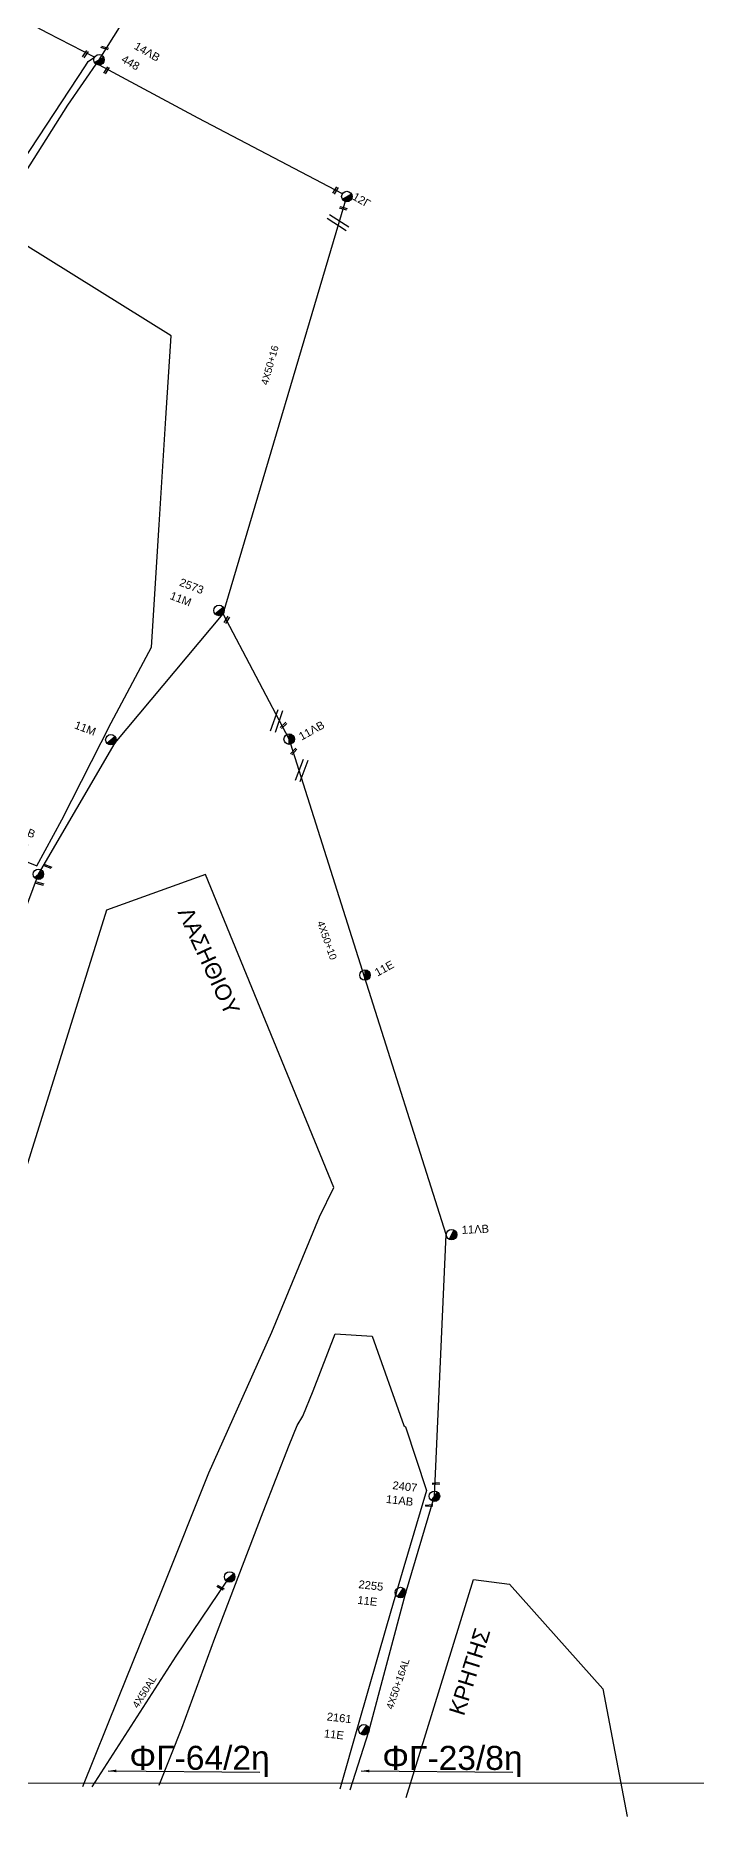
# Model space of a CAD drawing. Header units: millimetres. Extents: x 2087 to 5289, y 222 to 1137.
# Drawn here: x 2250.6 to 2333.1, y 234.2 to 456.7 of the extents above; entities that cross this region are included whole.
import ezdxf

# ---------------------------------------------------------------- set-up
doc = ezdxf.new("R2010")
doc.units = ezdxf.units.MM
doc.linetypes.add('DASHED', pattern=[19.05, 12.7, -6.35])
for name, color, linetype in [('Άγνωστα', 7, 'Continuous'), ('Γυμνά εναέρια ΧΤ και ΦΟΠ (3Φ)   4x50+16AL', 7, 'Continuous'), ('Επιγραφές - Σχήματα', 7, 'Continuous'), ('Καλώδια ΧΤ   4x50AL', 7, 'DASHED'), ('Μηχανική τομή', 7, 'Continuous'), ('Στύλος ΦΜ', 7, 'Continuous'), ('Στύλος ΦΜ @ 1', 7, 'Continuous'), ('Συνεστραμμένα ΧΤ   3x70+54.6+25 AL', 7, 'SYN_LINE'), ('Τομή', 7, 'Continuous'), ('Υπόβαθρο ΔΕΗ', 7, 'Continuous'), ('Υπόγειο καλώδιο Μέσης Τάσης 20KV', 7, 'Continuous')]:
    doc.layers.add(name, color=color, linetype=linetype)
doc.styles.add('arial', font='arial.ttf')
doc.styles.get("Standard").update_dxf_attribs({"font": 'arial.ttf'})
doc.linetypes.add('SYN_LINE', pattern='A,0.5,-0.0001,["/\\/\\/\\/",Standard,S=0.1,R=0,X=0,Y=-0.05],-0.25', length=0.7501)
doc.dimstyles.new('ISO-25', dxfattribs={"dimtxt": 2.5, "dimasz": 2.5, "dimexe": 1.25, "dimexo": 0.625, "dimtad": 1, "dimtxsty": 'Standard', "dimcen": 2.5, "dimadec": 0, "dimazin": 0, "dimtfac": 1, "dimtmove": 0, "dimatfit": 3, "dimfxl": 1, "dimarcsym": 0})

# ---------------------------------------------------------------- blocks, each defined once
blk = doc.blocks.new('ΤΟΜΗ')
at = {"layer": 'Τομή', "ltscale": 40}
for p, q in [((-5.68, 0), (5.68, 0)), ((5.68, -2.33), (-5.68, -2.33))]:
    blk.add_line(p, q, dxfattribs=at)
blk = doc.blocks.new('ΜΗΧΑΝΙΚΗ ΤΟΜΗ')
at = {"layer": 'Μηχανική τομή', "ltscale": 40}
for p, q in [((-1.89, 0.78), (1.89, 0.78)), ((1.89, 0), (-1.89, 0))]:
    blk.add_line(p, q, dxfattribs=at)
blk = doc.blocks.new('ΥΠΑΡΧΩΝ ΤΣΙΜΕΝΤΕΝΙΟΣ ΣΤΥΛΟΣ')
at = {"layer": 'Στύλος ΦΜ'}
blk.add_hatch(color=7, dxfattribs=at).paths.add_polyline_path([(-1.29, -2.28, 0.574793), (2.62, 0, 0.268822), (1.3, 2.27)])
at = {"layer": 'Στύλος ΦΜ', "color": 7}
blk.add_line((-1.29, -2.28), (1.3, 2.27), dxfattribs=at)
blk.add_circle((0, 0), 2.62, dxfattribs=at)
at = {"layer": 'Στύλος ΦΜ', "flags": 4}
for tag, p in [('ΑΡΙΘΜΟΣ', (-4.68, 8.05)), ('ΤΥΠΟΣ', (-4.91, 3.03))]:
    blk.add_attdef(tag, p, '', height=4, dxfattribs=at)

msp = doc.modelspace()

# ---------------------------------------------------------------- linework, layer by layer
at = {"layer": 'Γυμνά εναέρια ΧΤ και ΦΟΠ (3Φ)   4x50+16AL', "color": 30, "ltscale": 40}
msp.add_lwpolyline([(2227.39, 281.87), (2236.54, 313.35), (2250.91, 351.88), (2260.49, 368.29), (2273.98, 384.43), (2289.46, 436.56)], dxfattribs=at)
at = {"layer": 'Γυμνά εναέρια ΧΤ και ΦΟΠ (3Φ)   4x50+16AL', "color": 62, "ltscale": 40}
msp.add_lwpolyline([(2289.88, 237.5), (2292.2, 244.79), (2296.78, 261.97), (2300.4, 274.17), (2301.88, 306.88), (2291.41, 339.86), (2282.45, 368.15)], dxfattribs=at)
at = {"layer": 'Επιγραφές - Σχήματα'}
msp.add_lwpolyline([(3200.59, 789.29), (3200.59, 789.29), (2106.58, 789.29), (2106.58, 238.36), (3200.59, 238.29)], dxfattribs=at)
at = {"layer": 'Καλώδια ΧΤ   4x50AL', "color": 30, "linetype": 'ByBlock', "ltscale": 0.1}
msp.add_lwpolyline([(2257.63, 237.86), (2268.12, 254.18), (2274.45, 263.55)], dxfattribs=at)
at = {"layer": 'Συνεστραμμένα ΧΤ   3x70+54.6+25 AL', "color": 85, "linetype": 'SYN_LINE', "ltscale": 10}
msp.add_lwpolyline([(2205.46, 376.99), (2219.47, 386.24), (2222.81, 392.37), (2228.91, 403.3), (2231.63, 408.9), (2236.72, 418.29), (2243.48, 430.73), (2245.64, 433.84), (2254.57, 447.96), (2258.49, 453.64), (2271.02, 473.62), (2285.53, 493.38), (2295.17, 506.22), (2298.78, 511.35), (2311.85, 535.41), (2314.78, 541.17), (2326.77, 562.44), (2328.91, 566.3)], dxfattribs=at)
at = {"layer": 'Συνεστραμμένα ΧΤ   3x70+54.6+25 AL', "color": 1, "linetype": 'SYN_LINE', "ltscale": 10}
for points in [[(2257.92, 453.97), (2257.92, 453.97), (2252.07, 456.95), (2236.88, 465.06), (2230.94, 468.08), (2218.57, 474.59), (2206.04, 480.76), (2204.65, 481.63), (2175.25, 496.63)], [(2205.54, 377.79), (2205.54, 377.79), (2215.46, 384.3), (2218.57, 386.55), (2219.47, 386.24), (2219.28, 387.38), (2219.28, 387.38), (2225.02, 397.68), (2230.47, 408.56), (2231.67, 409.02), (2231.38, 409.79), (2244.38, 433.73), (2245.15, 434.28), (2245.01, 435.02), (2256.78, 452.88), (2256.78, 452.88), (2257.14, 453.43), (2257.92, 453.97)]]:
    msp.add_lwpolyline(points, dxfattribs=at)
at = {"layer": 'Υπόβαθρο ΔΕΗ'}
for points in [[(2212.21, 369.84), (2230.23, 362.05), (2245.98, 354.84), (2250.7, 352.92), (2253.85, 358.67), (2260.01, 370.79), (2265.03, 380.27), (2266.01, 395.54), (2266.85, 408.85), (2267.51, 419.17), (2246.02, 432.51), (2241.38, 424.18), (2236.61, 415.38), (2231.02, 405.07), (2225.45, 394.26), (2215.58, 376.14), (2212.21, 369.84)], [(2256.45, 237.89), (2260.93, 248.98), (2266.4, 262.61), (2272.21, 277.08), (2280.09, 294.67), (2286.02, 309.06), (2287.83, 312.76), (2271.81, 351.87), (2259.41, 347.4), (2225.41, 238.39)], [(2266.02, 238.07), (2268.85, 245.2), (2272.96, 256.42), (2279.01, 272.21), (2282.26, 280.54), (2283.25, 283.01), (2283.96, 284.16), (2285.25, 287.35), (2288.01, 294.45), (2292.61, 294.18), (2296.57, 283.02), (2296.79, 282.84), (2299.4, 274.89), (2296.59, 265.36), (2295.25, 260.81), (2294.41, 257.93), (2290.88, 245.61), (2288.58, 237.59)], [(2296.85, 236.54), (2305.27, 263.76), (2309.77, 263.19), (2321.46, 250.11), (2324.48, 234.17)]]:
    msp.add_lwpolyline(points, dxfattribs=at)
at = {"layer": 'Υπόγειο καλώδιο Μέσης Τάσης 20KV', "color": 85, "linetype": 'SYN_LINE', "ltscale": 10}
msp.add_lwpolyline([(2288.9, 436.89), (2270.87, 446.33), (2258.54, 452.99)], dxfattribs=at)
at = {"layer": 'Υπόγειο καλώδιο Μέσης Τάσης 20KV', "color": 30}
msp.add_lwpolyline([(2282.25, 368.77), (2273.98, 384.43)], dxfattribs=at)

# ---------------------------------------------------------------- block references
at = {"layer": 'Μηχανική τομή'}
for p, xscale, yscale, zscale, rotation in [((2256.86, 454.29), 0.2499999999999997, 0.2499999999999997, 0.2499999999999997, 57.39597431919007), ((2259.18, 455.04), 0.2499999999999997, 0.2499999999999997, 0.2499999999999997, 343.4299323679303), ((2259.51, 452.27), 0.2499999999999997, 0.2499999999999997, 0.2499999999999997, 57.39597431919007), ((2288.12, 437.27), 0.2499999999999997, 0.2499999999999997, 0.2499999999999997, 57.39597431919007), ((2288.99, 434.99), 0.2499999999999996, 0.2499999999999996, 0.2499999999999996, 345.039675729081), ((2274.53, 383.61), 0.2499999999999997, 0.2499999999999997, 0.2499999999999997, 57.39597431919007), ((2281.48, 370.55), 0.2499999999999993, 0.2499999999999993, 0.2499999999999993, 223.3181768088522), ((2282.75, 367.28), 0.2499999999999992, 0.2499999999999992, 0.2499999999999992, 227.7617673160581), ((2252.07, 352.75), 0.2499999999999996, 0.2499999999999996, 0.2499999999999996, 339.4685038296425), ((2251.08, 350.62), 0.2499999999999996, 0.2499999999999996, 0.2499999999999996, 345.039675729081), ((2300.59, 275.66), 0.2499999999999997, 0.2499999999999997, 0.2499999999999997, 3.626860832878372), ((2299.74, 272.91), 0.2499999999999997, 0.2499999999999997, 0.2499999999999997, 3.626860832878371), ((2273.6, 262.66), 0.2499999999999997, 0.2499999999999997, 0.2499999999999997, 328.8882484685188)]:
    msp.add_blockref('ΜΗΧΑΝΙΚΗ ΤΟΜΗ', p, dxfattribs=dict(at, xscale=xscale, yscale=yscale, zscale=zscale, rotation=rotation))
at = {"layer": 'Στύλος ΦΜ @ 1', "ltscale": 40}
ref = msp.add_blockref('ΥΠΑΡΧΩΝ ΤΣΙΜΕΝΤΕΝΙΟΣ ΣΤΥΛΟΣ', (2258.49, 453.64), dxfattribs=dict(at, xscale=0.2499999999999998, yscale=0.2499999999999998, zscale=0.2499999999999998, rotation=330.1380714482834))
ref.add_attrib('ΤΥΠΟΣ', '14ΛΒ', (2262.77, 455.07), dxfattribs={"layer": 'Στύλος ΦΜ', "height": 1, "rotation": 330.1381, "flags": 4})
ref.add_attrib('ΑΡΙΘΜΟΣ', '448', (2261.17, 453.44), dxfattribs={"layer": 'Στύλος ΦΜ', "height": 1, "rotation": 330.1381, "flags": 4})
ref = msp.add_blockref('ΥΠΑΡΧΩΝ ΤΣΙΜΕΝΤΕΝΙΟΣ ΣΤΥΛΟΣ', (2289.46, 436.56), dxfattribs=dict(at, xscale=0.2499999999999998, yscale=0.2499999999999998, zscale=0.2499999999999998, rotation=330.1380714482834))
ref.add_attrib('ΑΡΙΘΜΟΣ', '12Γ', (2290.04, 436.26), dxfattribs={"layer": 'Στύλος ΦΜ', "height": 1, "rotation": 330.1381, "flags": 4})
ref = msp.add_blockref('ΥΠΑΡΧΩΝ ΤΣΙΜΕΝΤΕΝΙΟΣ ΣΤΥΛΟΣ', (2273.48, 384.84), dxfattribs=dict(at, xscale=0.2499999999999998, yscale=0.2499999999999998, zscale=0.2499999999999998, rotation=339.0562755222887))
ref.add_attrib('ΤΥΠΟΣ', '2573', (2268.43, 387.97), dxfattribs={"layer": 'Στύλος ΦΜ', "height": 1, "rotation": 339.0563, "flags": 4})
ref.add_attrib('ΑΡΙΘΜΟΣ', '11Μ', (2267.25, 386.3), dxfattribs={"layer": 'Στύλος ΦΜ', "height": 1, "rotation": 339.0563, "flags": 4})
ref = msp.add_blockref('ΥΠΑΡΧΩΝ ΤΣΙΜΕΝΤΕΝΙΟΣ ΣΤΥΛΟΣ', (2259.97, 368.69), dxfattribs=dict(at, xscale=0.2499999999999998, yscale=0.2499999999999998, zscale=0.2499999999999998, rotation=339.0562755222887))
ref.add_attrib('ΑΡΙΘΜΟΣ', '11Μ', (2255.32, 370.14), dxfattribs={"layer": 'Στύλος ΦΜ', "height": 1, "rotation": 339.0563, "flags": 4})
ref = msp.add_blockref('ΥΠΑΡΧΩΝ ΤΣΙΜΕΝΤΕΝΙΟΣ ΣΤΥΛΟΣ', (2282.25, 368.77), dxfattribs=dict(at, xscale=0.2499999999999998, yscale=0.2499999999999998, zscale=0.2499999999999998, rotation=29.13537998761458))
ref.add_attrib('ΑΡΙΘΜΟΣ', '11ΛΒ', (2283.8, 368.57), dxfattribs={"layer": 'Στύλος ΦΜ', "height": 1, "rotation": 29.1354, "flags": 4})
ref = msp.add_blockref('ΥΠΑΡΧΩΝ ΤΣΙΜΕΝΤΕΝΙΟΣ ΣΤΥΛΟΣ', (2250.91, 351.88), dxfattribs=dict(at, xscale=0.2499999999999998, yscale=0.2499999999999998, zscale=0.2499999999999998, rotation=339.0562755222887))
ref.add_attrib('ΤΥΠΟΣ', '774', (2247.29, 355.42), dxfattribs={"layer": 'Στύλος ΦΜ', "height": 1, "rotation": 339.0563, "flags": 4})
ref.add_attrib('ΑΡΙΘΜΟΣ', '11ΛΒ', (2247.09, 357.58), dxfattribs={"layer": 'Στύλος ΦΜ', "height": 1, "rotation": 339.0563, "flags": 4})
ref = msp.add_blockref('ΥΠΑΡΧΩΝ ΤΣΙΜΕΝΤΕΝΙΟΣ ΣΤΥΛΟΣ', (2291.72, 339.29), dxfattribs=dict(at, xscale=0.2499999999999998, yscale=0.2499999999999998, zscale=0.2499999999999998, rotation=29.13537998761458))
ref.add_attrib('ΑΡΙΘΜΟΣ', '11E', (2293.28, 339.08), dxfattribs={"layer": 'Στύλος ΦΜ', "height": 1, "rotation": 29.1354, "flags": 4})
ref = msp.add_blockref('ΥΠΑΡΧΩΝ ΤΣΙΜΕΝΤΕΝΙΟΣ ΣΤΥΛΟΣ', (2302.53, 306.85), dxfattribs=dict(at, xscale=0.2499999999999998, yscale=0.2499999999999998, zscale=0.2499999999999998, rotation=2.93847469185937))
ref.add_attrib('ΑΡΙΘΜΟΣ', '11ΛB', (2303.83, 306.94), dxfattribs={"layer": 'Στύλος ΦΜ', "height": 1, "rotation": 2.9385, "flags": 4})
ref = msp.add_blockref('ΥΠΑΡΧΩΝ ΤΣΙΜΕΝΤΕΝΙΟΣ ΣΤΥΛΟΣ', (2300.4, 274.17), dxfattribs=dict(at, xscale=0.2499999999999998, yscale=0.2499999999999998, zscale=0.2499999999999998, rotation=353.4038688528665))
ref.add_attrib('ΤΥΠΟΣ', '2407', (2295.11, 275.07), dxfattribs={"layer": 'Στύλος ΦΜ', "height": 1, "rotation": 353.4039, "flags": 4})
ref.add_attrib('ΑΡΙΘΜΟΣ', '11AB', (2294.3, 273.35), dxfattribs={"layer": 'Στύλος ΦΜ', "height": 1, "rotation": 353.4039, "flags": 4})
at = {"layer": 'Στύλος ΦΜ @ 1', "ltscale": 40, "xscale": 0.2499999999999998, "yscale": 0.2499999999999998, "zscale": 0.2499999999999998, "rotation": 339.0562755222887}
msp.add_blockref('ΥΠΑΡΧΩΝ ΤΣΙΜΕΝΤΕΝΙΟΣ ΣΤΥΛΟΣ', (2274.81, 264.09), dxfattribs=at)
at = {"layer": 'Στύλος ΦΜ @ 1', "ltscale": 40}
ref = msp.add_blockref('ΥΠΑΡΧΩΝ ΤΣΙΜΕΝΤΕΝΙΟΣ ΣΤΥΛΟΣ', (2296.15, 262.14), dxfattribs=dict(at, xscale=0.2499999999999998, yscale=0.2499999999999998, zscale=0.2499999999999998, rotation=353.4038688528665))
ref.add_attrib('ΤΥΠΟΣ', '2255', (2290.86, 262.7), dxfattribs={"layer": 'Στύλος ΦΜ', "height": 1, "rotation": 353.4039, "flags": 4})
ref.add_attrib('ΑΡΙΘΜΟΣ', '11E', (2290.73, 260.74), dxfattribs={"layer": 'Στύλος ΦΜ', "height": 1, "rotation": 353.4039, "flags": 4})
ref = msp.add_blockref('ΥΠΑΡΧΩΝ ΤΣΙΜΕΝΤΕΝΙΟΣ ΣΤΥΛΟΣ', (2291.58, 244.99), dxfattribs=dict(at, xscale=0.2499999999999998, yscale=0.2499999999999998, zscale=0.2499999999999998, rotation=353.4038688528665))
ref.add_attrib('ΤΥΠΟΣ', '2161', (2286.9, 246.17), dxfattribs={"layer": 'Στύλος ΦΜ', "height": 1, "rotation": 353.4039, "flags": 4})
ref.add_attrib('ΑΡΙΘΜΟΣ', '11E', (2286.55, 244.06), dxfattribs={"layer": 'Στύλος ΦΜ', "height": 1, "rotation": 353.4039, "flags": 4})
at = {"layer": 'Τομή', "xscale": 0.2499999999999994, "yscale": 0.2499999999999994, "zscale": 0.2499999999999994}
for p, rotation in [((2288.18, 433.05), 147.1801533226702), ((2280.4, 371.14), 70.6927463109783), ((2283.54, 364.95), 69.7886777686375)]:
    msp.add_blockref('ΤΟΜΗ', p, dxfattribs=dict(at, rotation=rotation))

# ---------------------------------------------------------------- texts
at = {"layer": 'Άγνωστα', "ltscale": 40, "char_height": 0.9, "width": 69.1904, "attachment_point": 1, "style": 'arial'}
for s, insert, rotation in [('4X50+16', (2278.7, 413.18), 74.1774), ('4X50+10', (2286.56, 346.17), 289.4465)]:
    msp.add_mtext(s, dxfattribs=dict(at, insert=insert, rotation=rotation))
at = {"layer": 'Γυμνά εναέρια ΧΤ και ΦΟΠ (3Φ)   4x50+16AL', "ltscale": 40, "insert": (2294.33, 247.75), "char_height": 0.9, "width": 69.1904, "attachment_point": 1, "rotation": 71.2378, "style": 'arial'}
msp.add_mtext('4X50+16AL', dxfattribs=at)
at = {"layer": 'Επιγραφές - Σχήματα', "ltscale": 40, "char_height": 2, "width": 21.1415, "attachment_point": 1, "style": 'arial'}
for s, insert, rotation in [('ΛAΣHΘIOY', (2270.09, 348.01), 294.8359), ('KPHTHΣ', (2302.16, 247.22), 72.6444)]:
    msp.add_mtext(s, dxfattribs=dict(at, insert=insert, rotation=rotation))
at = {"layer": 'Επιγραφές - Σχήματα', "ltscale": 40, "char_height": 3, "width": 21.1415, "attachment_point": 1, "style": 'arial'}
for s, insert in [('ΦΓ-64/2η', (2262.28, 242.99)), ('ΦΓ-23/8η', (2293.88, 242.98))]:
    msp.add_mtext(s, dxfattribs=dict(at, insert=insert))
at = {"layer": 'Καλώδια ΧΤ   4x50AL', "ltscale": 40, "insert": (2262.58, 248.08), "char_height": 0.9, "width": 69.1904, "attachment_point": 1, "rotation": 58.0397, "style": 'arial'}
msp.add_mtext('4X50AL', dxfattribs=at)

# ---------------------------------------------------------------- leaders
at = {"layer": 'Επιγραφές - Σχήματα', "ltscale": 40}
for points in [[(2259.64, 239.86), (2278.57, 239.69)], [(2291.25, 239.85), (2310.18, 239.68)]]:
    msp.add_leader(points, dimstyle='ISO-25', override={"dimasz": 1, "dimtad": 0}, dxfattribs=at)

doc.saveas('drawing.dxf')
